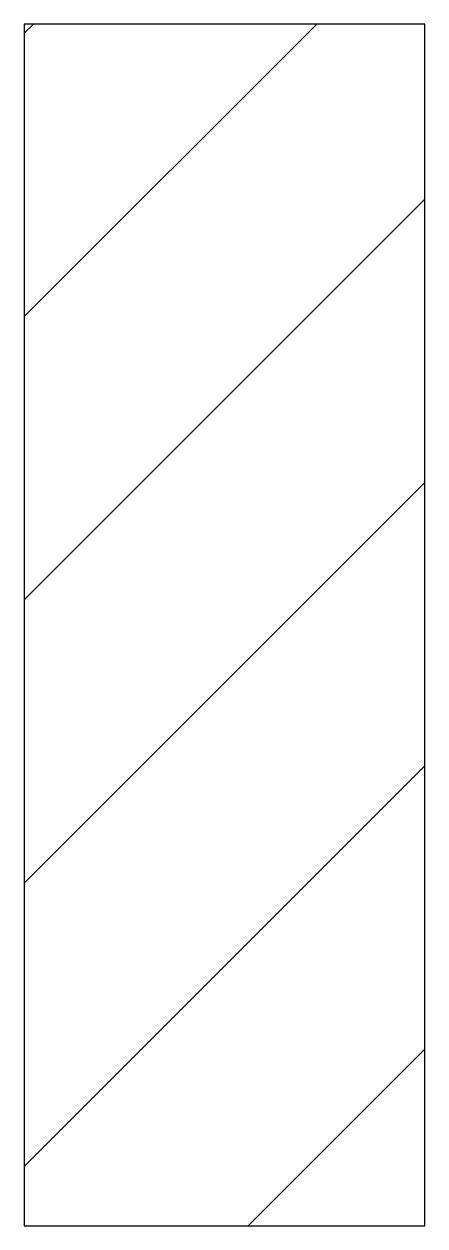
# Model space of a CAD drawing. Extents: x 2670.788 to 2670.882, y 1033.895 to 1034.176.
import ezdxf

# ---------------------------------------------------------------- set-up
doc = ezdxf.new("R2010")
doc.units = 0
doc.header["$LTSCALE"] = 96
doc.header["$MEASUREMENT"] = 0
doc.layers.get('0').update_dxf_attribs({"linetype": 'CONTINUOUS'})

msp = doc.modelspace()

# ---------------------------------------------------------------- hatches: boundary and pattern name
h = msp.add_hatch()
h.set_pattern_fill('ANSI31', color=8, scale=0.375, style=0)
h.set_pattern_definition([(45, (2642.993803, 1023.28442), (-0.03314563, 0.03314563), [])])
h.paths.add_polyline_path([(2670.78777, 1033.89504), (2670.88152, 1033.89504), (2670.88152, 1034.17629), (2670.78777, 1034.17629)])

# ---------------------------------------------------------------- linework, layer by layer
msp.add_lwpolyline([(2670.78777, 1033.89504), (2670.88152, 1033.89504), (2670.88152, 1034.17629), (2670.78777, 1034.17629)], close=True)

doc.saveas('drawing.dxf')
